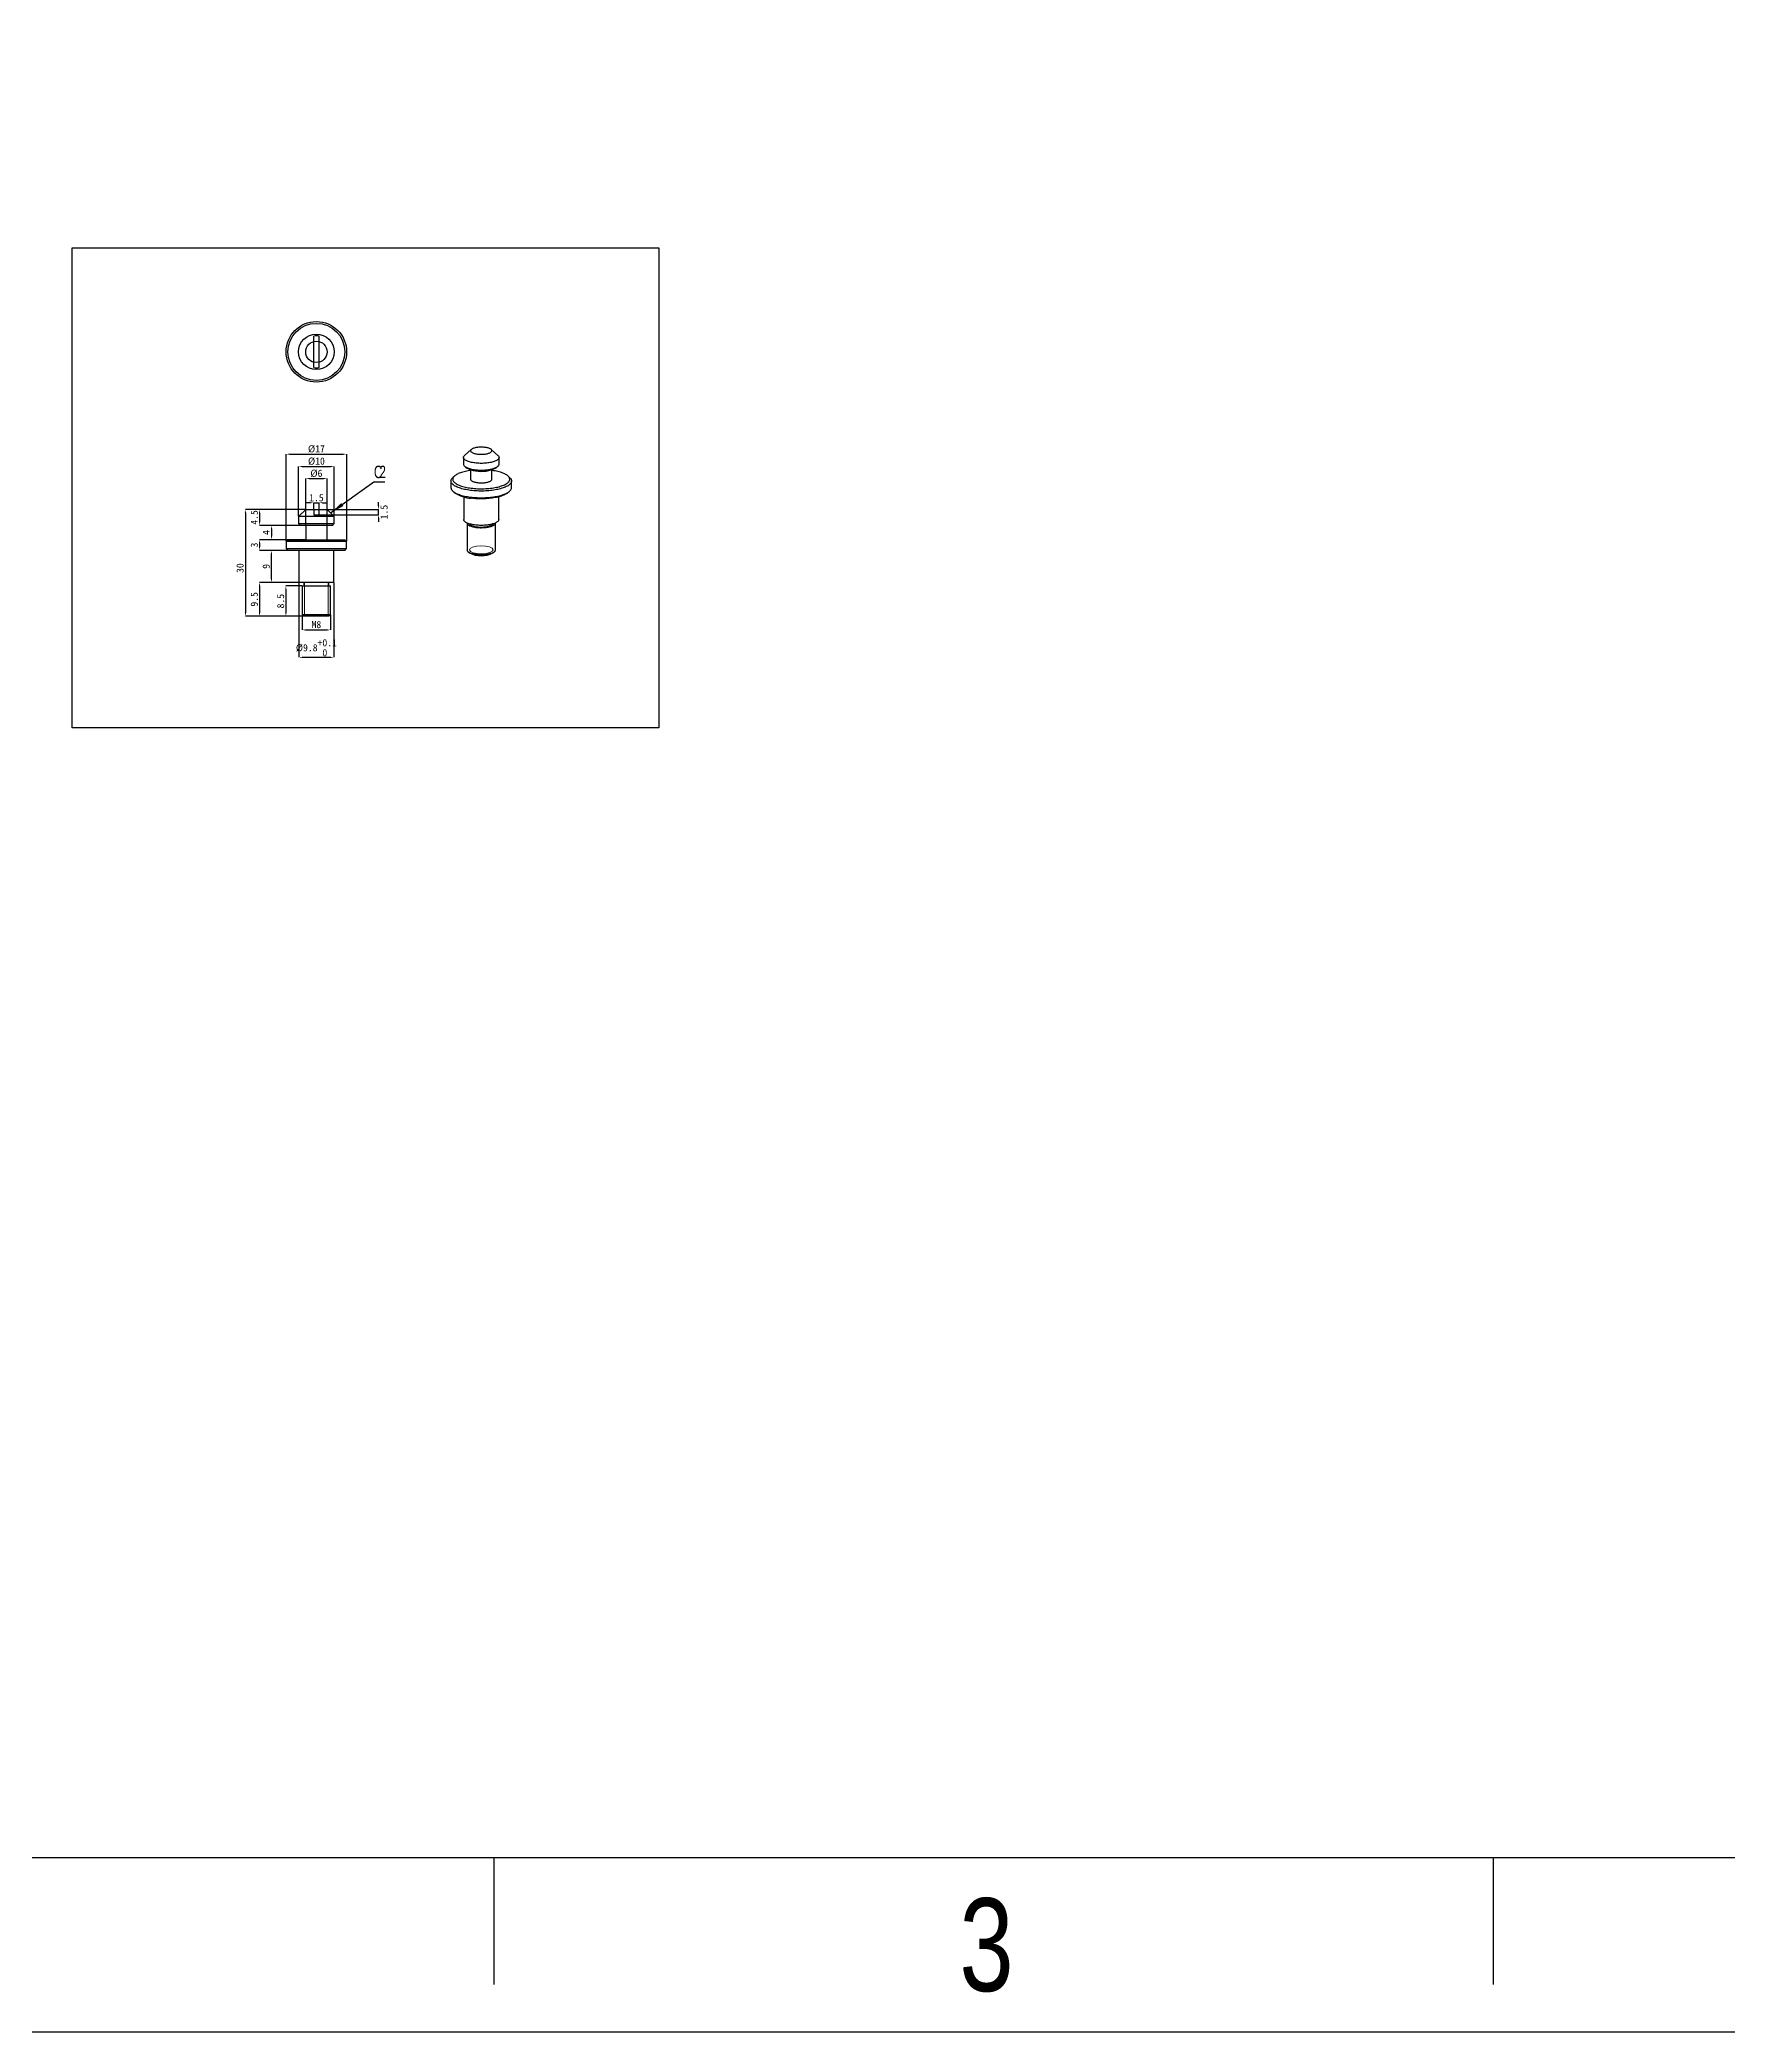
# Model space of a CAD drawing. Header units: millimetres. Extents: x 9226 to 36041, y 16031 to 21779.
# Drawn here: x 13028 to 13502, y 16031 to 16590 of the extents above; entities that cross this region are included whole.
import ezdxf

# ---------------------------------------------------------------- set-up
doc = ezdxf.new("R2010")
doc.units = ezdxf.units.MM
doc.layers.add('标注层', color=3, linetype='Continuous', lineweight=25)
doc.styles.add('CKSTANDARD', font='arial.ttf')
doc.styles.add('Roamns', font='romans.shx')
doc.styles.add('SLDTEXTSTYLE2', font='')
doc.styles.add('SLDTEXTSTYLE5', font='TXT', dxfattribs={"width": 0.7})
doc.styles.get('SLDTEXTSTYLE2').set_extended_font_data('宋体')
doc.dimstyles.new('SLDDIMSTYLE0', dxfattribs={"dimtxt": 2, "dimasz": 1, "dimexe": 0, "dimexo": 0.0625, "dimgap": 0.5, "dimtad": 1, "dimtoh": 1, "dimrnd": 1e-09, "dimzin": 9, "dimdsep": 46, "dimtxsty": 'SLDTEXTSTYLE2', "dimcen": 0.09, "dimazin": 2, "dimtp": 0.05, "dimtm": 0.05, "dimtfac": 1, "dimtmove": 0, "dimatfit": 3, "dimfxl": 1, "dimfrac": 2, "dimtolj": 1, "dimarcsym": 0})

# ---------------------------------------------------------------- blocks, each defined once
blk = doc.blocks.new('standard template')
for p, q in [((456.3, 5254.1), (37408.8, 5254.1)), ((6245.9, 4851.4), (6245.9, 5254.1)), ((9417.5, 4851.4), (9417.5, 5254.1))]:
    blk.add_line(p, q)
blk.add_lwpolyline([(37962.6, 4700.3), (-97.5, 4700.3), (-97.5, 30879.2), (37962.6, 30879.2)], close=True)
at = {"style": 'CKSTANDARD', "width": 0.75}
blk.add_text('3', height=294.8, dxfattribs=at).set_placement((7722.4, 4830.4))
at = {"style": 'Roamns'}
for tag, p in [('PAGE_NAME', (27466, 7593.7)), ('PROJECT_NAME', (27466, 6883.9)), ('DRAWN_NAME', (27466, 6174.1)), ('VERSION', (34241, 6174.1)), ('SELECT_DATA', (27466, 5464.4)), ('PAGE_NUMBER', (34241, 5464.4))]:
    blk.add_attdef(tag, p, '', height=284.5, dxfattribs=at)
blk = doc.blocks.new('*D342')
at = {"layer": 'Defpoints', "color": 0, "transparency": 16777216}
for p in [(13110.61, 16470.25), (13100.61, 16456.19), (13110.61, 16456.19)]:
    blk.add_point(p, dxfattribs=at)
at = {"layer": '标注层', "color": 0, "lineweight": -2, "transparency": 16777216}
for p, q in [((13100.61, 16456.25), (13100.61, 16470.25)), ((13101.61, 16470.25), (13109.61, 16470.25)), ((13110.61, 16456.25), (13110.61, 16470.25))]:
    blk.add_line(p, q, dxfattribs=at)
at = {"layer": '标注层', "color": 0, "transparency": 16777216}
for points in [[(13101.61, 16470.41), (13101.61, 16470.08), (13100.61, 16470.25)], [(13109.61, 16470.41), (13109.61, 16470.08), (13110.61, 16470.25)]]:
    blk.add_solid(points, dxfattribs=at)
at = {"layer": '标注层', "color": 0, "transparency": 16777216, "insert": (13105.61, 16472.75), "char_height": 2, "attachment_point": 2, "style": 'SLDTEXTSTYLE2'}
blk.add_mtext('\\A1;%%c10', dxfattribs=at)
blk = doc.blocks.new('*D343')
at = {"layer": 'Defpoints', "color": 0, "transparency": 16777216}
for p in [(13114.11, 16473.7), (13097.11, 16449.19), (13114.11, 16449.19)]:
    blk.add_point(p, dxfattribs=at)
at = {"layer": '标注层', "color": 0, "lineweight": -2, "transparency": 16777216}
for p, q in [((13097.11, 16449.25), (13097.11, 16473.7)), ((13098.11, 16473.7), (13113.11, 16473.7)), ((13114.11, 16449.25), (13114.11, 16473.7))]:
    blk.add_line(p, q, dxfattribs=at)
at = {"layer": '标注层', "color": 0, "transparency": 16777216}
for points in [[(13098.11, 16473.87), (13098.11, 16473.54), (13097.11, 16473.7)], [(13113.11, 16473.87), (13113.11, 16473.54), (13114.11, 16473.7)]]:
    blk.add_solid(points, dxfattribs=at)
at = {"layer": '标注层', "color": 0, "transparency": 16777216, "insert": (13105.61, 16476.2), "char_height": 2, "attachment_point": 2, "style": 'SLDTEXTSTYLE2'}
blk.add_mtext('\\A1;%%c17', dxfattribs=at)
blk = doc.blocks.new('*D344')
at = {"layer": 'Defpoints', "color": 0, "transparency": 16777216}
for p in [(13108.61, 16466.84), (13102.61, 16453.69), (13108.61, 16453.69)]:
    blk.add_point(p, dxfattribs=at)
at = {"layer": '标注层', "color": 0, "lineweight": -2, "transparency": 16777216}
for p, q in [((13102.61, 16453.75), (13102.61, 16466.84)), ((13103.61, 16466.84), (13107.61, 16466.84)), ((13108.61, 16453.75), (13108.61, 16466.84))]:
    blk.add_line(p, q, dxfattribs=at)
at = {"layer": '标注层', "color": 0, "transparency": 16777216}
for points in [[(13103.61, 16467.01), (13103.61, 16466.67), (13102.61, 16466.84)], [(13107.61, 16467.01), (13107.61, 16466.67), (13108.61, 16466.84)]]:
    blk.add_solid(points, dxfattribs=at)
at = {"layer": '标注层', "color": 0, "transparency": 16777216, "insert": (13105.61, 16469.34), "char_height": 2, "attachment_point": 2, "style": 'SLDTEXTSTYLE2'}
blk.add_mtext('\\A1;%%c6', dxfattribs=at)
blk = doc.blocks.new('*D345')
at = {"layer": 'Defpoints', "color": 0, "transparency": 16777216}
for p in [(13100.71, 16437.69), (13110.51, 16437.69), (13110.51, 16416.66)]:
    blk.add_point(p, dxfattribs=at)
at = {"layer": '标注层', "color": 0, "lineweight": -2, "transparency": 16777216}
for p, q in [((13100.71, 16437.62), (13100.71, 16416.66)), ((13110.51, 16437.62), (13110.51, 16416.66)), ((13101.71, 16416.66), (13109.51, 16416.66))]:
    blk.add_line(p, q, dxfattribs=at)
at = {"layer": '标注层', "color": 0, "transparency": 16777216}
for points in [[(13101.71, 16416.83), (13101.71, 16416.49), (13100.71, 16416.66)], [(13109.51, 16416.83), (13109.51, 16416.49), (13110.51, 16416.66)]]:
    blk.add_solid(points, dxfattribs=at)
at = {"layer": '标注层', "color": 0, "transparency": 16777216, "insert": (13105.61, 16421.75), "char_height": 2, "attachment_point": 2, "style": 'SLDTEXTSTYLE2'}
blk.add_mtext('\\A1;%%c9.8\\S+0.1^  0;', dxfattribs=at)
blk = doc.blocks.new('*D346')
at = {"layer": 'Defpoints', "color": 0, "transparency": 16777216}
for p in [(13101.61, 16428.69), (13109.61, 16428.69), (13109.61, 16424.35)]:
    blk.add_point(p, dxfattribs=at)
at = {"layer": '标注层', "color": 0, "lineweight": -2, "transparency": 16777216}
for p, q in [((13101.61, 16428.62), (13101.61, 16424.35)), ((13109.61, 16428.62), (13109.61, 16424.35)), ((13102.61, 16424.35), (13108.61, 16424.35))]:
    blk.add_line(p, q, dxfattribs=at)
at = {"layer": '标注层', "color": 0, "transparency": 16777216}
for points in [[(13102.61, 16424.52), (13102.61, 16424.18), (13101.61, 16424.35)], [(13108.61, 16424.52), (13108.61, 16424.18), (13109.61, 16424.35)]]:
    blk.add_solid(points, dxfattribs=at)
at = {"layer": '标注层', "color": 0, "transparency": 16777216, "insert": (13105.61, 16426.85), "char_height": 2, "attachment_point": 2, "style": 'SLDTEXTSTYLE2'}
blk.add_mtext('\\A1;M8', dxfattribs=at)
blk = doc.blocks.new('*D347')
at = {"layer": 'Defpoints', "color": 0, "transparency": 16777216}
for p in [(13102.61, 16458.19), (13085.66, 16428.19), (13102.11, 16428.19)]:
    blk.add_point(p, dxfattribs=at)
at = {"layer": '标注层', "color": 0, "lineweight": -2, "transparency": 16777216}
for p, q in [((13102.55, 16458.19), (13085.66, 16458.19)), ((13085.66, 16457.19), (13085.66, 16429.19)), ((13102.05, 16428.19), (13085.66, 16428.19))]:
    blk.add_line(p, q, dxfattribs=at)
at = {"layer": '标注层', "color": 0, "transparency": 16777216}
for points in [[(13085.5, 16457.19), (13085.83, 16457.19), (13085.66, 16458.19)], [(13085.5, 16429.19), (13085.83, 16429.19), (13085.66, 16428.19)]]:
    blk.add_solid(points, dxfattribs=at)
at = {"layer": '标注层', "color": 0, "transparency": 16777216, "insert": (13083.16, 16441.71), "char_height": 2, "attachment_point": 2, "rotation": 90, "style": 'SLDTEXTSTYLE2'}
blk.add_mtext('\\A1;30', dxfattribs=at)
blk = doc.blocks.new('*D348')
at = {"layer": 'Defpoints', "color": 0, "transparency": 16777216}
for p in [(13101.61, 16436.69), (13097.04, 16428.19), (13102.11, 16428.19)]:
    blk.add_point(p, dxfattribs=at)
at = {"layer": '标注层', "color": 0, "lineweight": -2, "transparency": 16777216}
for p, q in [((13101.55, 16436.69), (13097.04, 16436.69)), ((13097.04, 16435.69), (13097.04, 16429.19)), ((13102.05, 16428.19), (13097.04, 16428.19))]:
    blk.add_line(p, q, dxfattribs=at)
at = {"layer": '标注层', "color": 0, "transparency": 16777216}
for points in [[(13096.87, 16435.69), (13097.21, 16435.69), (13097.04, 16436.69)], [(13096.87, 16429.19), (13097.21, 16429.19), (13097.04, 16428.19)]]:
    blk.add_solid(points, dxfattribs=at)
at = {"layer": '标注层', "color": 0, "transparency": 16777216, "insert": (13094.54, 16432.44), "char_height": 2, "attachment_point": 2, "rotation": 90, "style": 'SLDTEXTSTYLE2'}
blk.add_mtext('\\A1;8.5', dxfattribs=at)
blk = doc.blocks.new('*D349')
at = {"layer": 'Defpoints', "color": 0, "transparency": 16777216}
for p in [(13100.71, 16437.69), (13089.65, 16428.19), (13102.11, 16428.19)]:
    blk.add_point(p, dxfattribs=at)
at = {"layer": '标注层', "color": 0, "lineweight": -2, "transparency": 16777216}
for p, q in [((13100.65, 16437.69), (13089.65, 16437.69)), ((13089.65, 16436.69), (13089.65, 16429.19)), ((13102.05, 16428.19), (13089.65, 16428.19))]:
    blk.add_line(p, q, dxfattribs=at)
at = {"layer": '标注层', "color": 0, "transparency": 16777216}
for points in [[(13089.48, 16436.69), (13089.81, 16436.69), (13089.65, 16437.69)], [(13089.48, 16429.19), (13089.81, 16429.19), (13089.65, 16428.19)]]:
    blk.add_solid(points, dxfattribs=at)
at = {"layer": '标注层', "color": 0, "transparency": 16777216, "insert": (13087.15, 16432.94), "char_height": 2, "attachment_point": 2, "rotation": 90, "style": 'SLDTEXTSTYLE2'}
blk.add_mtext('\\A1;9.5', dxfattribs=at)
blk = doc.blocks.new('*D350')
at = {"layer": 'Defpoints', "color": 0, "transparency": 16777216}
for p in [(13093.01, 16446.69), (13097.61, 16446.69), (13100.71, 16437.69)]:
    blk.add_point(p, dxfattribs=at)
at = {"layer": '标注层', "color": 0, "lineweight": -2, "transparency": 16777216}
for p, q in [((13097.55, 16446.69), (13093.01, 16446.69)), ((13093.01, 16438.69), (13093.01, 16445.69)), ((13100.65, 16437.69), (13093.01, 16437.69))]:
    blk.add_line(p, q, dxfattribs=at)
at = {"layer": '标注层', "color": 0, "transparency": 16777216}
for points in [[(13092.84, 16445.69), (13093.17, 16445.69), (13093.01, 16446.69)], [(13092.84, 16438.69), (13093.17, 16438.69), (13093.01, 16437.69)]]:
    blk.add_solid(points, dxfattribs=at)
at = {"layer": '标注层', "color": 0, "transparency": 16777216, "insert": (13090.51, 16442.19), "char_height": 2, "attachment_point": 2, "rotation": 90, "style": 'SLDTEXTSTYLE2'}
blk.add_mtext('\\A1;9', dxfattribs=at)
blk = doc.blocks.new('*D351')
at = {"layer": 'Defpoints', "color": 0, "transparency": 16777216}
for p in [(13097.61, 16449.69), (13089.65, 16446.69), (13097.61, 16446.69)]:
    blk.add_point(p, dxfattribs=at)
at = {"layer": '标注层', "color": 0, "lineweight": -2, "transparency": 16777216}
for p, q in [((13097.55, 16449.69), (13089.65, 16449.69)), ((13089.65, 16448.69), (13089.65, 16447.69)), ((13097.55, 16446.69), (13089.65, 16446.69))]:
    blk.add_line(p, q, dxfattribs=at)
at = {"layer": '标注层', "color": 0, "transparency": 16777216}
for points in [[(13089.48, 16448.69), (13089.81, 16448.69), (13089.65, 16449.69)], [(13089.48, 16447.69), (13089.81, 16447.69), (13089.65, 16446.69)]]:
    blk.add_solid(points, dxfattribs=at)
at = {"layer": '标注层', "color": 0, "transparency": 16777216, "insert": (13087.15, 16448.19), "char_height": 2, "attachment_point": 2, "rotation": 90, "style": 'SLDTEXTSTYLE2'}
blk.add_mtext('\\A1;3', dxfattribs=at)
blk = doc.blocks.new('*D352')
at = {"layer": 'Defpoints', "color": 0, "transparency": 16777216}
for p in [(13093.01, 16449.69), (13102.61, 16453.69), (13102.61, 16449.69)]:
    blk.add_point(p, dxfattribs=at)
at = {"layer": '标注层', "color": 0, "lineweight": -2, "transparency": 16777216}
for p, q in [((13102.55, 16453.69), (13093.01, 16453.69)), ((13093.01, 16452.69), (13093.01, 16450.69)), ((13102.55, 16449.69), (13093.01, 16449.69))]:
    blk.add_line(p, q, dxfattribs=at)
at = {"layer": '标注层', "color": 0, "transparency": 16777216}
for points in [[(13092.84, 16452.69), (13093.17, 16452.69), (13093.01, 16453.69)], [(13092.84, 16450.69), (13093.17, 16450.69), (13093.01, 16449.69)]]:
    blk.add_solid(points, dxfattribs=at)
at = {"layer": '标注层', "color": 0, "transparency": 16777216, "insert": (13090.51, 16451.69), "char_height": 2, "attachment_point": 2, "rotation": 90, "style": 'SLDTEXTSTYLE2'}
blk.add_mtext('\\A1;4', dxfattribs=at)
blk = doc.blocks.new('SW_CHAMFER_DIMENSION_0')
at = {"layer": '标注层', "color": 0}
for p, q in [((-12.15, -8.77), (0, 0)), ((0, 0), (3.07, 0))]:
    blk.add_line(p, q, dxfattribs=at)
blk.add_solid([(-12.15, -8.77), (-8.55, -6.79), (-9.14, -5.97)], dxfattribs=at)
at = {"layer": '标注层', "color": 0, "char_height": 3.5, "attachment_point": 1, "style": 'SLDTEXTSTYLE5'}
for s, insert in [('C', (0, 4.51)), ('2', (1.54, 4.51))]:
    blk.add_mtext(s, dxfattribs=dict(at, insert=insert))
blk = doc.blocks.new('*D353')
at = {"color": 0, "lineweight": -2, "transparency": 16777216}
for p, q in [((13103.86, 16460.05), (13102.86, 16460.05)), ((13104.86, 16458.25), (13104.86, 16460.05)), ((13104.86, 16460.05), (13106.36, 16460.05)), ((13106.36, 16458.25), (13106.36, 16460.05)), ((13107.36, 16460.05), (13108.36, 16460.05))]:
    blk.add_line(p, q, dxfattribs=at)
at = {"color": 0, "transparency": 16777216}
for points in [[(13103.86, 16460.22), (13103.86, 16459.89), (13104.86, 16460.05)], [(13107.36, 16460.22), (13107.36, 16459.89), (13106.36, 16460.05)]]:
    blk.add_solid(points, dxfattribs=at)
at = {"layer": 'Defpoints', "color": 0, "transparency": 16777216}
for p in [(13104.86, 16458.19), (13106.36, 16460.05), (13106.36, 16458.19)]:
    blk.add_point(p, dxfattribs=at)
at = {"color": 0, "transparency": 16777216, "insert": (13105.61, 16461.45), "char_height": 2, "attachment_point": 5, "style": 'SLDTEXTSTYLE2'}
blk.add_mtext('\\A1;1.5', dxfattribs=at)
blk = doc.blocks.new('*D354')
at = {"color": 0, "lineweight": -2, "transparency": 16777216}
for p, q in [((13104.92, 16458.19), (13123.07, 16458.19)), ((13104.92, 16456.69), (13123.07, 16456.69)), ((13123.07, 16459.19), (13123.07, 16460.19)), ((13123.07, 16456.69), (13123.07, 16458.19)), ((13123.07, 16455.69), (13123.07, 16454.69))]:
    blk.add_line(p, q, dxfattribs=at)
at = {"color": 0, "transparency": 16777216}
for points in [[(13122.9, 16459.19), (13123.24, 16459.19), (13123.07, 16458.19)], [(13122.9, 16455.69), (13123.24, 16455.69), (13123.07, 16456.69)]]:
    blk.add_solid(points, dxfattribs=at)
at = {"layer": 'Defpoints', "color": 0, "transparency": 16777216}
for p in [(13104.86, 16458.19), (13104.86, 16456.69), (13123.07, 16458.19)]:
    blk.add_point(p, dxfattribs=at)
at = {"color": 0, "transparency": 16777216, "insert": (13124.62, 16457.44), "char_height": 2, "attachment_point": 5, "rotation": 90, "style": 'SLDTEXTSTYLE2'}
blk.add_mtext('\\A1;1.5', dxfattribs=at)
blk = doc.blocks.new('*D355')
at = {"color": 0, "lineweight": -2, "transparency": 16777216}
for p, q in [((13102.55, 16458.19), (13089.64, 16458.19)), ((13089.64, 16457.19), (13089.64, 16454.69)), ((13101.05, 16453.69), (13089.64, 16453.69))]:
    blk.add_line(p, q, dxfattribs=at)
at = {"color": 0, "transparency": 16777216}
for points in [[(13089.47, 16457.19), (13089.8, 16457.19), (13089.64, 16458.19)], [(13089.47, 16454.69), (13089.8, 16454.69), (13089.64, 16453.69)]]:
    blk.add_solid(points, dxfattribs=at)
at = {"layer": 'Defpoints', "color": 0, "transparency": 16777216}
for p in [(13102.61, 16458.19), (13089.64, 16453.69), (13101.11, 16453.69)]:
    blk.add_point(p, dxfattribs=at)
at = {"color": 0, "transparency": 16777216, "insert": (13088.17, 16455.94), "char_height": 2, "attachment_point": 5, "rotation": 90, "style": 'SLDTEXTSTYLE2'}
blk.add_mtext('\\A1;4.5', dxfattribs=at)

msp = doc.modelspace()

# ---------------------------------------------------------------- linework, layer by layer
at = {"color": 7, "linetype": 'Continuous'}
for p, q in [((13104.858, 16497.981), (13104.858, 16506.859)), ((13106.358, 16497.981), (13106.358, 16506.859))]:
    msp.add_line(p, q, dxfattribs=at)
at = {"color": 7, "linetype": 'Continuous', "lineweight": 25}
for p, q in [((13146.902, 16472.776), (13146.902, 16470.89)), ((13149.096, 16475.015), (13147.225, 16473.365)), ((13156.579, 16473.365), (13154.708, 16475.015)), ((13156.902, 16470.89), (13156.902, 16472.776)), ((13144.419, 16467.59), (13143.951, 16467.178)), ((13147.225, 16470.301), (13147.693, 16469.888)), ((13148.902, 16469.3), (13148.902, 16466.647)), ((13154.902, 16466.647), (13154.902, 16469.3)), ((13156.112, 16469.888), (13156.579, 16470.301)), ((13159.853, 16467.178), (13159.386, 16467.59)), ((13143.402, 16466.176), (13143.402, 16464.29)), ((13143.951, 16463.289), (13144.419, 16462.876)), ((13147.002, 16461.711), (13147.002, 16455.334)), ((13156.802, 16455.334), (13156.802, 16461.711)), ((13159.386, 16462.876), (13159.853, 16463.289)), ((13160.402, 16464.29), (13160.402, 16466.176)), ((13102.608, 16458.186), (13100.608, 16456.186)), ((13100.608, 16456.186), (13100.608, 16454.186)), ((13110.608, 16456.186), (13100.608, 16456.186)), ((13102.608, 16458.186), (13104.858, 16458.186)), ((13106.358, 16458.186), (13108.608, 16458.186)), ((13110.608, 16456.186), (13108.608, 16458.186)), ((13110.608, 16454.186), (13110.608, 16456.186)), ((13097.608, 16449.686), (13097.108, 16449.186)), ((13097.608, 16449.686), (13113.608, 16449.686)), ((13100.608, 16454.186), (13101.108, 16453.686)), ((13100.608, 16454.186), (13110.608, 16454.186)), ((13110.108, 16453.686), (13101.108, 16453.686)), ((13102.608, 16453.686), (13102.608, 16449.686)), ((13108.608, 16449.686), (13108.608, 16453.686)), ((13110.108, 16453.686), (13110.608, 16454.186)), ((13114.108, 16449.186), (13113.608, 16449.686)), ((13147.902, 16454.39), (13147.902, 16446.848)), ((13155.902, 16446.848), (13155.902, 16454.39)), ((13097.108, 16449.186), (13097.108, 16447.186)), ((13114.108, 16449.186), (13097.108, 16449.186)), ((13097.108, 16447.186), (13097.608, 16446.686)), ((13097.108, 16447.186), (13114.108, 16447.186)), ((13113.608, 16446.686), (13097.608, 16446.686)), ((13100.708, 16446.686), (13100.708, 16437.686)), ((13110.508, 16437.686), (13110.508, 16446.686)), ((13113.608, 16446.686), (13114.108, 16447.186)), ((13114.108, 16447.186), (13114.108, 16449.186)), ((13148.161, 16446.377), (13148.628, 16445.964)), ((13155.176, 16445.964), (13155.644, 16446.377)), ((13110.508, 16437.686), (13100.708, 16437.686)), ((13101.608, 16436.686), (13101.608, 16428.686)), ((13101.608, 16436.686), (13105.608, 16436.686)), ((13102.108, 16437.686), (13102.108, 16436.686)), ((13105.608, 16436.686), (13109.608, 16436.686)), ((13109.108, 16436.686), (13109.108, 16437.686)), ((13109.608, 16428.686), (13109.608, 16436.686)), ((13101.608, 16428.686), (13102.108, 16428.186)), ((13101.608, 16428.686), (13109.608, 16428.686)), ((13109.108, 16428.186), (13102.108, 16428.186)), ((13109.108, 16428.186), (13109.608, 16428.686))]:
    msp.add_line(p, q, dxfattribs=at)
at = {"color": 7}
for p, q in [((13104.858, 16458.186), (13104.858, 16456.686)), ((13104.858, 16456.686), (13106.358, 16456.686)), ((13106.358, 16456.686), (13106.358, 16458.186))]:
    msp.add_line(p, q, dxfattribs=at)
at = {"color": 7, "linetype": 'Continuous', "lineweight": 18}
for p, q in [((13102.284, 16428.186), (13102.284, 16437.686)), ((13108.931, 16428.186), (13108.931, 16437.686))]:
    msp.add_line(p, q, dxfattribs=at)
msp.add_lwpolyline([(13037.017, 16531.648), (13201.75, 16531.648), (13201.75, 16396.861), (13037.017, 16396.861)], close=True)
at = {"color": 7, "linetype": 'Continuous', "lineweight": 25, "flags": 128}
for points in [[(13150.134, 16471.217), (13149.798, 16471.264), (13149.472, 16471.319), (13149.16, 16471.382), (13148.862, 16471.452), (13148.58, 16471.53), (13148.316, 16471.614), (13148.072, 16471.704), (13147.847, 16471.8), (13147.645, 16471.902), (13147.465, 16472.008), (13147.308, 16472.118), (13147.176, 16472.231), (13147.07, 16472.348), (13146.989, 16472.466), (13146.934, 16472.587), (13146.906, 16472.708), (13146.905, 16472.83), (13146.93, 16472.951), (13146.982, 16473.072), (13147.06, 16473.191), (13147.164, 16473.307), (13147.225, 16473.365)], [(13150.842, 16473.726), (13151.109, 16473.697), (13151.383, 16473.676), (13151.662, 16473.664), (13151.943, 16473.661), (13152.224, 16473.667), (13152.502, 16473.681), (13152.775, 16473.704), (13153.04, 16473.736), (13153.295, 16473.775), (13153.537, 16473.823), (13153.766, 16473.877), (13153.978, 16473.939), (13154.171, 16474.007), (13154.345, 16474.081), (13154.497, 16474.16), (13154.627, 16474.243), (13154.733, 16474.33), (13154.813, 16474.419), (13154.868, 16474.511), (13154.897, 16474.605), (13154.9, 16474.698), (13154.877, 16474.792), (13154.827, 16474.884), (13154.751, 16474.974), (13154.651, 16475.062), (13154.526, 16475.146), (13154.378, 16475.226), (13154.209, 16475.301), (13154.019, 16475.37), (13153.811, 16475.433), (13153.586, 16475.489), (13153.346, 16475.538), (13153.093, 16475.579), (13152.83, 16475.612), (13152.559, 16475.637), (13152.282, 16475.653), (13152.002, 16475.661), (13151.72, 16475.659), (13151.441, 16475.649), (13151.165, 16475.631), (13150.896, 16475.603), (13150.636, 16475.568), (13150.387, 16475.524), (13150.151, 16475.473), (13149.931, 16475.415), (13149.728, 16475.35), (13149.544, 16475.279), (13149.38, 16475.203), (13149.239, 16475.122), (13149.122, 16475.037), (13149.028, 16474.948), (13148.96, 16474.857), (13148.918, 16474.764), (13148.902, 16474.671), (13148.913, 16474.577), (13148.95, 16474.484), (13149.012, 16474.393), (13149.1, 16474.304), (13149.213, 16474.218), (13149.349, 16474.136), (13149.508, 16474.059), (13149.688, 16473.986), (13149.887, 16473.92), (13150.104, 16473.861), (13150.337, 16473.808), (13150.583, 16473.763), (13150.842, 16473.726)], [(13156.579, 16473.365), (13156.628, 16473.32), (13156.735, 16473.203), (13156.815, 16473.085), (13156.87, 16472.964), (13156.898, 16472.843), (13156.9, 16472.721), (13156.874, 16472.6), (13156.823, 16472.479), (13156.745, 16472.36), (13156.641, 16472.244), (13156.512, 16472.13), (13156.358, 16472.019), (13156.18, 16471.913), (13155.98, 16471.811), (13155.758, 16471.714), (13155.515, 16471.623), (13155.253, 16471.539), (13154.974, 16471.46), (13154.677, 16471.389), (13154.366, 16471.325), (13154.042, 16471.269), (13153.707, 16471.221), (13153.362, 16471.181), (13153.009, 16471.15), (13152.65, 16471.128), (13152.287, 16471.114), (13151.922, 16471.109), (13151.557, 16471.113), (13151.194, 16471.126), (13150.834, 16471.147), (13150.481, 16471.178), (13150.134, 16471.217)], [(13148.897, 16463.526), (13148.46, 16463.585), (13148.033, 16463.653), (13147.619, 16463.729), (13147.217, 16463.812), (13146.83, 16463.902), (13146.459, 16464), (13146.105, 16464.104), (13145.768, 16464.215), (13145.451, 16464.331), (13145.153, 16464.454), (13144.876, 16464.581), (13144.621, 16464.714), (13144.389, 16464.851), (13144.179, 16464.992), (13143.994, 16465.137), (13143.833, 16465.285), (13143.697, 16465.436), (13143.586, 16465.589), (13143.501, 16465.744), (13143.442, 16465.9), (13143.41, 16466.058), (13143.403, 16466.215), (13143.423, 16466.372), (13143.469, 16466.529), (13143.541, 16466.685), (13143.638, 16466.839), (13143.762, 16466.991), (13143.91, 16467.141), (13143.951, 16467.178)], [(13148.902, 16469.119), (13148.663, 16469.086), (13148.247, 16469.019), (13147.843, 16468.945), (13147.453, 16468.863), (13147.077, 16468.774), (13146.718, 16468.678), (13146.375, 16468.575), (13146.051, 16468.466), (13145.747, 16468.351), (13145.462, 16468.229), (13145.2, 16468.103), (13144.959, 16467.972), (13144.742, 16467.837), (13144.548, 16467.697), (13144.379, 16467.554), (13144.235, 16467.408), (13144.116, 16467.26), (13144.023, 16467.109), (13143.956, 16466.957), (13143.916, 16466.804), (13143.902, 16466.65), (13143.915, 16466.497), (13143.954, 16466.343), (13144.02, 16466.191), (13144.112, 16466.041), (13144.23, 16465.892), (13144.373, 16465.746), (13144.541, 16465.603), (13144.734, 16465.463), (13144.951, 16465.328), (13145.19, 16465.196), (13145.452, 16465.07), (13145.735, 16464.949), (13146.039, 16464.833), (13146.363, 16464.723), (13146.704, 16464.62), (13147.063, 16464.524), (13147.438, 16464.434), (13147.828, 16464.352), (13148.232, 16464.278), (13148.647, 16464.211), (13149.074, 16464.153)], [(13146.902, 16470.89), (13146.906, 16470.823), (13146.934, 16470.701), (13146.989, 16470.581), (13147.07, 16470.462), (13147.176, 16470.346), (13147.308, 16470.232), (13147.465, 16470.122), (13147.645, 16470.016), (13147.847, 16469.915), (13148.072, 16469.819), (13148.316, 16469.728), (13148.58, 16469.644), (13148.862, 16469.567), (13149.16, 16469.496), (13149.472, 16469.433), (13149.798, 16469.378), (13150.134, 16469.331)], [(13159.853, 16467.178), (13159.894, 16467.141), (13160.042, 16466.991), (13160.166, 16466.839), (13160.264, 16466.685), (13160.336, 16466.53), (13160.382, 16466.373), (13160.401, 16466.215), (13160.395, 16466.058), (13160.362, 16465.901), (13160.303, 16465.744), (13160.218, 16465.59), (13160.108, 16465.436), (13159.972, 16465.286), (13159.811, 16465.137), (13159.625, 16464.993), (13159.416, 16464.851), (13159.184, 16464.714), (13158.929, 16464.581), (13158.652, 16464.454), (13158.354, 16464.331), (13158.037, 16464.215), (13157.701, 16464.104), (13157.346, 16464), (13156.975, 16463.902), (13156.588, 16463.812), (13156.187, 16463.729), (13155.772, 16463.653), (13155.346, 16463.585), (13154.908, 16463.526), (13154.462, 16463.474), (13154.007, 16463.431), (13153.546, 16463.396), (13153.08, 16463.37), (13152.611, 16463.352), (13152.139, 16463.344), (13151.666, 16463.344), (13151.195, 16463.352), (13150.725, 16463.37), (13150.259, 16463.396), (13149.798, 16463.431), (13149.344, 16463.474), (13148.897, 16463.526)], [(13148.902, 16466.647), (13148.913, 16466.563), (13148.95, 16466.47), (13149.012, 16466.379), (13149.1, 16466.29), (13149.213, 16466.204), (13149.349, 16466.122), (13149.508, 16466.045), (13149.688, 16465.973), (13149.887, 16465.906), (13150.104, 16465.847), (13150.337, 16465.794), (13150.583, 16465.749), (13150.842, 16465.712)], [(13149.074, 16464.153), (13149.51, 16464.103), (13149.953, 16464.061), (13150.404, 16464.028), (13150.859, 16464.003), (13151.318, 16463.988), (13151.778, 16463.981), (13152.239, 16463.983), (13152.699, 16463.994), (13153.156, 16464.014), (13153.61, 16464.042), (13154.057, 16464.079), (13154.497, 16464.125), (13154.929, 16464.179), (13155.351, 16464.241), (13155.761, 16464.311), (13156.158, 16464.389), (13156.541, 16464.475), (13156.909, 16464.567), (13157.26, 16464.667), (13157.594, 16464.773), (13157.908, 16464.886), (13158.203, 16465.004), (13158.476, 16465.128), (13158.728, 16465.256), (13158.957, 16465.39), (13159.162, 16465.527), (13159.344, 16465.669), (13159.501, 16465.813), (13159.632, 16465.96), (13159.738, 16466.11), (13159.818, 16466.261), (13159.872, 16466.414), (13159.899, 16466.568), (13159.899, 16466.721), (13159.873, 16466.875), (13159.821, 16467.027), (13159.742, 16467.179), (13159.637, 16467.328), (13159.506, 16467.476), (13159.35, 16467.621), (13159.17, 16467.762), (13158.965, 16467.9), (13158.737, 16468.033), (13158.486, 16468.162), (13158.213, 16468.286), (13157.92, 16468.405), (13157.606, 16468.517), (13157.273, 16468.624), (13156.923, 16468.723), (13156.555, 16468.816), (13156.173, 16468.902), (13155.776, 16468.98), (13155.366, 16469.051), (13154.945, 16469.114), (13154.902, 16469.119)], [(13150.134, 16469.331), (13150.481, 16469.292), (13150.834, 16469.262), (13151.194, 16469.24), (13151.557, 16469.227), (13151.922, 16469.223), (13152.287, 16469.228), (13152.65, 16469.242), (13153.009, 16469.265), (13153.362, 16469.296), (13153.707, 16469.336), (13154.042, 16469.384), (13154.366, 16469.44), (13154.677, 16469.504), (13154.974, 16469.575), (13155.253, 16469.653), (13155.515, 16469.738), (13155.758, 16469.829), (13155.98, 16469.925), (13156.18, 16470.027), (13156.358, 16470.134), (13156.512, 16470.244), (13156.641, 16470.358), (13156.745, 16470.475), (13156.823, 16470.594), (13156.874, 16470.714), (13156.9, 16470.836), (13156.902, 16470.89)], [(13150.842, 16465.712), (13151.109, 16465.683), (13151.383, 16465.662), (13151.662, 16465.65), (13151.943, 16465.647), (13152.224, 16465.653), (13152.502, 16465.667), (13152.775, 16465.691), (13153.04, 16465.722), (13153.295, 16465.762), (13153.537, 16465.809), (13153.766, 16465.864), (13153.978, 16465.925), (13154.171, 16465.993), (13154.345, 16466.067), (13154.497, 16466.146), (13154.627, 16466.229), (13154.733, 16466.316), (13154.813, 16466.406), (13154.868, 16466.497), (13154.897, 16466.591), (13154.902, 16466.647)], [(13143.402, 16464.29), (13143.41, 16464.172), (13143.442, 16464.015), (13143.501, 16463.859), (13143.586, 16463.704), (13143.697, 16463.55), (13143.833, 16463.4), (13143.994, 16463.251), (13144.179, 16463.107), (13144.389, 16462.965), (13144.621, 16462.828), (13144.876, 16462.696), (13145.153, 16462.568), (13145.451, 16462.446), (13145.768, 16462.329), (13146.105, 16462.218), (13146.459, 16462.114), (13146.83, 16462.017), (13147.217, 16461.926), (13147.619, 16461.843), (13148.033, 16461.767), (13148.46, 16461.7), (13148.897, 16461.64)], [(13148.897, 16461.64), (13149.344, 16461.588), (13149.798, 16461.545), (13150.259, 16461.51), (13150.725, 16461.484), (13151.195, 16461.467), (13151.666, 16461.458), (13152.139, 16461.458), (13152.611, 16461.467), (13153.08, 16461.484), (13153.546, 16461.51), (13154.007, 16461.545), (13154.462, 16461.588), (13154.908, 16461.64), (13155.346, 16461.7), (13155.772, 16461.768), (13156.187, 16461.843), (13156.588, 16461.926), (13156.975, 16462.017), (13157.346, 16462.114), (13157.701, 16462.218), (13158.037, 16462.329), (13158.354, 16462.446), (13158.652, 16462.568), (13158.929, 16462.696), (13159.184, 16462.828), (13159.416, 16462.966), (13159.625, 16463.107), (13159.811, 16463.252), (13159.972, 16463.4), (13160.108, 16463.551), (13160.218, 16463.704), (13160.303, 16463.859), (13160.362, 16464.015), (13160.395, 16464.172), (13160.402, 16464.29)], [(13159.386, 16462.876), (13159.344, 16462.84), (13159.162, 16462.699), (13158.957, 16462.561), (13158.728, 16462.428), (13158.476, 16462.299), (13158.203, 16462.175), (13157.908, 16462.057), (13157.594, 16461.945), (13157.26, 16461.839), (13156.909, 16461.739), (13156.541, 16461.646), (13156.158, 16461.561), (13155.761, 16461.483), (13155.351, 16461.413), (13154.929, 16461.35), (13154.497, 16461.296), (13154.057, 16461.251), (13153.61, 16461.214), (13153.156, 16461.185), (13152.699, 16461.165), (13152.239, 16461.155), (13151.778, 16461.153), (13151.318, 16461.159), (13150.859, 16461.175), (13150.404, 16461.199), (13149.953, 16461.233), (13149.51, 16461.274), (13149.074, 16461.324)], [(13156.802, 16455.334), (13156.797, 16455.256), (13156.766, 16455.136), (13156.709, 16455.017), (13156.626, 16454.9), (13156.517, 16454.784), (13156.383, 16454.672), (13156.224, 16454.564), (13156.042, 16454.46), (13155.837, 16454.36), (13155.61, 16454.266), (13155.364, 16454.177), (13155.098, 16454.095), (13154.815, 16454.02), (13154.516, 16453.952), (13154.203, 16453.891), (13153.877, 16453.839), (13153.54, 16453.794), (13153.195, 16453.758), (13152.842, 16453.731), (13152.484, 16453.712), (13152.124, 16453.702), (13151.761, 16453.701), (13151.4, 16453.709), (13151.042, 16453.726), (13150.688, 16453.751), (13150.34, 16453.785), (13150.002, 16453.828), (13149.673, 16453.879), (13149.357, 16453.938), (13149.055, 16454.004), (13148.768, 16454.078), (13148.498, 16454.159), (13148.247, 16454.246), (13148.016, 16454.339), (13147.807, 16454.437), (13147.619, 16454.54), (13147.455, 16454.648), (13147.315, 16454.759), (13147.2, 16454.874), (13147.111, 16454.991), (13147.049, 16455.11), (13147.012, 16455.23), (13147.002, 16455.334)], [(13147.902, 16454.391), (13147.907, 16454.329), (13147.935, 16454.22), (13147.99, 16454.113), (13148.071, 16454.008), (13148.177, 16453.905), (13148.309, 16453.805), (13148.464, 16453.71), (13148.642, 16453.618), (13148.841, 16453.532), (13149.061, 16453.452), (13149.3, 16453.378), (13149.557, 16453.311), (13149.829, 16453.251), (13150.114, 16453.198), (13150.412, 16453.153), (13150.72, 16453.117), (13151.035, 16453.089), (13151.356, 16453.07), (13151.681, 16453.059), (13152.007, 16453.058), (13152.333, 16453.065), (13152.655, 16453.081), (13152.973, 16453.106), (13153.284, 16453.139), (13153.585, 16453.181), (13153.875, 16453.231), (13154.152, 16453.288), (13154.414, 16453.353), (13154.66, 16453.425), (13154.887, 16453.503), (13155.094, 16453.587), (13155.28, 16453.676), (13155.443, 16453.771), (13155.583, 16453.869), (13155.698, 16453.971), (13155.789, 16454.075), (13155.853, 16454.182), (13155.891, 16454.29), (13155.902, 16454.391)], [(13148.466, 16454.169), (13148.511, 16454.103), (13148.599, 16454.005), (13148.712, 16453.911), (13148.85, 16453.82), (13149.011, 16453.733), (13149.194, 16453.652), (13149.397, 16453.576), (13149.62, 16453.506), (13149.86, 16453.443), (13150.115, 16453.388), (13150.384, 16453.34), (13150.665, 16453.299), (13150.955, 16453.268), (13151.252, 16453.244), (13151.554, 16453.23), (13151.859, 16453.224), (13152.164, 16453.227), (13152.468, 16453.239), (13152.766, 16453.26), (13153.059, 16453.29), (13153.342, 16453.327), (13153.615, 16453.373), (13153.874, 16453.427), (13154.119, 16453.488), (13154.346, 16453.556), (13154.556, 16453.63), (13154.744, 16453.71), (13154.912, 16453.795), (13155.056, 16453.885), (13155.176, 16453.978), (13155.272, 16454.075), (13155.339, 16454.169)], [(13147.902, 16446.848), (13147.904, 16446.813), (13147.925, 16446.705), (13147.974, 16446.597), (13148.048, 16446.491), (13148.148, 16446.388), (13148.273, 16446.287), (13148.423, 16446.191), (13148.595, 16446.098), (13148.789, 16446.011), (13149.005, 16445.929), (13149.239, 16445.853), (13149.491, 16445.784), (13149.759, 16445.722), (13150.042, 16445.668), (13150.337, 16445.621), (13150.642, 16445.583), (13150.955, 16445.553), (13151.275, 16445.531), (13151.599, 16445.519), (13151.926, 16445.515), (13152.252, 16445.52), (13152.575, 16445.534), (13152.894, 16445.557), (13153.207, 16445.588), (13153.511, 16445.628), (13153.804, 16445.675), (13154.084, 16445.731), (13154.35, 16445.794), (13154.6, 16445.864), (13154.832, 16445.94), (13155.044, 16446.023), (13155.235, 16446.111), (13155.405, 16446.204), (13155.55, 16446.301), (13155.672, 16446.402), (13155.768, 16446.506), (13155.839, 16446.613), (13155.884, 16446.72), (13155.902, 16446.829), (13155.902, 16446.848)]]:
    msp.add_lwpolyline(points, dxfattribs=at)
at = {"color": 7, "linetype": 'Continuous', "lineweight": 18, "flags": 128}
msp.add_lwpolyline([(13153.077, 16447.885), (13151.798, 16447.956), (13150.535, 16447.858), (13149.48, 16447.607), (13148.793, 16447.24), (13148.58, 16446.814), (13148.873, 16446.392), (13149.627, 16446.041), (13150.727, 16445.812), (13152.006, 16445.741), (13153.27, 16445.839), (13154.325, 16446.09), (13155.011, 16446.457), (13155.224, 16446.883), (13154.931, 16447.304), (13154.178, 16447.656), (13153.077, 16447.885)], dxfattribs=at)
at = {"color": 7, "linetype": 'Continuous', "lineweight": 25}
for radius in [8.5, 8, 5, 3]:
    msp.add_circle((13105.608, 16502.42), radius, dxfattribs=at)
at = {"color": 7, "linetype": 'Continuous'}
for start, end in [(80.40964, 99.59036), (260.40964, 279.59036)]:
    msp.add_arc((13105.608, 16502.42), 4.502, start, end, dxfattribs=at)
at = {"color": 7, "linetype": 'Continuous', "lineweight": 25}
for centre, radius, start, end in [((13150.564, 16474.137), 5.127, 235.95179, 267.17831), ((13151.975, 16477.669), 8.812, 259.11804, 297.99639), ((13149.519, 16470.418), 9.105, 235.93326, 267.19685), ((13151.902, 16452.131), 6.981, 242.03355, 297.96645)]:
    msp.add_arc(centre, radius, start, end, dxfattribs=at)

# ---------------------------------------------------------------- block references
at = {"lineweight": -3, "transparency": 33554595, "xscale": 0.0885002660397285, "yscale": 0.0885002660397285, "zscale": 0.0885002660397285}
msp.add_blockref('standard template', (12602.757, 15614.71), dxfattribs=at)
at = {"layer": '标注层'}
msp.add_blockref('SW_CHAMFER_DIMENSION_0', (13121.761, 16465.953), dxfattribs=at)

# ---------------------------------------------------------------- dimensions: what is measured, and where the dimension line sits
at = {"color": 3}
dim = msp.add_linear_dim(base=(13106.358, 16460.052), p1=(13104.858, 16458.186), p2=(13106.358, 16458.186), dimstyle='SLDDIMSTYLE0', override={"dimtmove": 2}, dxfattribs=at)
dim.commit()
dim.dimension.update_dxf_attribs({"geometry": '*D353', "text_midpoint": (13105.608, 16461.454), "dimtype": 160})
for base, p1, p2, picture, middle in [((13089.637, 16453.686), (13102.608, 16458.186), (13101.108, 16453.686), '*D355', (13088.174, 16455.936)), ((13123.069, 16458.186), (13104.858, 16456.686), (13104.858, 16458.186), '*D354', (13124.622, 16457.436))]:
    dim = msp.add_linear_dim(base=base, p1=p1, p2=p2, angle=90, dimstyle='SLDDIMSTYLE0', override={"dimtmove": 2}, dxfattribs=at)
    dim.commit()
    dim.dimension.update_dxf_attribs({"geometry": picture, "text_midpoint": middle, "dimtype": 160})
at = {"layer": '标注层'}
for base, p1, p2, text, picture, middle in [((13114.108, 16473.702), (13097.108, 16449.186), (13114.108, 16449.186), '%%c<>', '*D343', (13105.608, 16473.702)), ((13110.608, 16470.246), (13100.608, 16456.186), (13110.608, 16456.186), '%%c<>', '*D342', (13105.608, 16470.246)), ((13108.608, 16466.841), (13102.608, 16453.686), (13108.608, 16453.686), '%%c<>', '*D344', (13105.608, 16466.841)), ((13109.608, 16424.349), (13101.608, 16428.686), (13109.608, 16428.686), 'M8', '*D346', (13105.608, 16424.349))]:
    dim = msp.add_linear_dim(base=base, p1=p1, p2=p2, text=text, dimstyle='SLDDIMSTYLE0', dxfattribs=at)
    dim.commit()
    dim.dimension.update_dxf_attribs({"geometry": picture, "text_midpoint": middle, "dimtype": 160})
for base, p1, p2, picture, middle in [((13085.664, 16428.186), (13102.608, 16458.186), (13102.108, 16428.186), '*D347', (13085.664, 16441.706)), ((13089.645, 16446.686), (13097.608, 16449.686), (13097.608, 16446.686), '*D351', (13089.645, 16448.186)), ((13093.006, 16449.686), (13102.608, 16453.686), (13102.608, 16449.686), '*D352', (13093.006, 16451.686)), ((13093.006, 16446.686), (13100.708, 16437.686), (13097.608, 16446.686), '*D350', (13093.006, 16442.186)), ((13089.648, 16428.186), (13100.708, 16437.686), (13102.108, 16428.186), '*D349', (13089.648, 16432.936)), ((13097.041, 16428.186), (13101.608, 16436.686), (13102.108, 16428.186), '*D348', (13097.041, 16432.436))]:
    dim = msp.add_linear_dim(base=base, p1=p1, p2=p2, angle=90, dimstyle='SLDDIMSTYLE0', dxfattribs=at)
    dim.commit()
    dim.dimension.update_dxf_attribs({"geometry": picture, "text_midpoint": middle, "dimtype": 160})
dim = msp.add_linear_dim(base=(13110.508, 16416.661), p1=(13100.708, 16437.686), p2=(13110.508, 16437.686), text='%%c<>', dimstyle='SLDDIMSTYLE0', override={"dimtol": 1, "dimtp": 0.1, "dimtm": 0}, dxfattribs=at)
dim.commit()
dim.dimension.update_dxf_attribs({"geometry": '*D345', "text_midpoint": (13105.608, 16416.661), "dimtype": 160})

doc.saveas('drawing.dxf')
